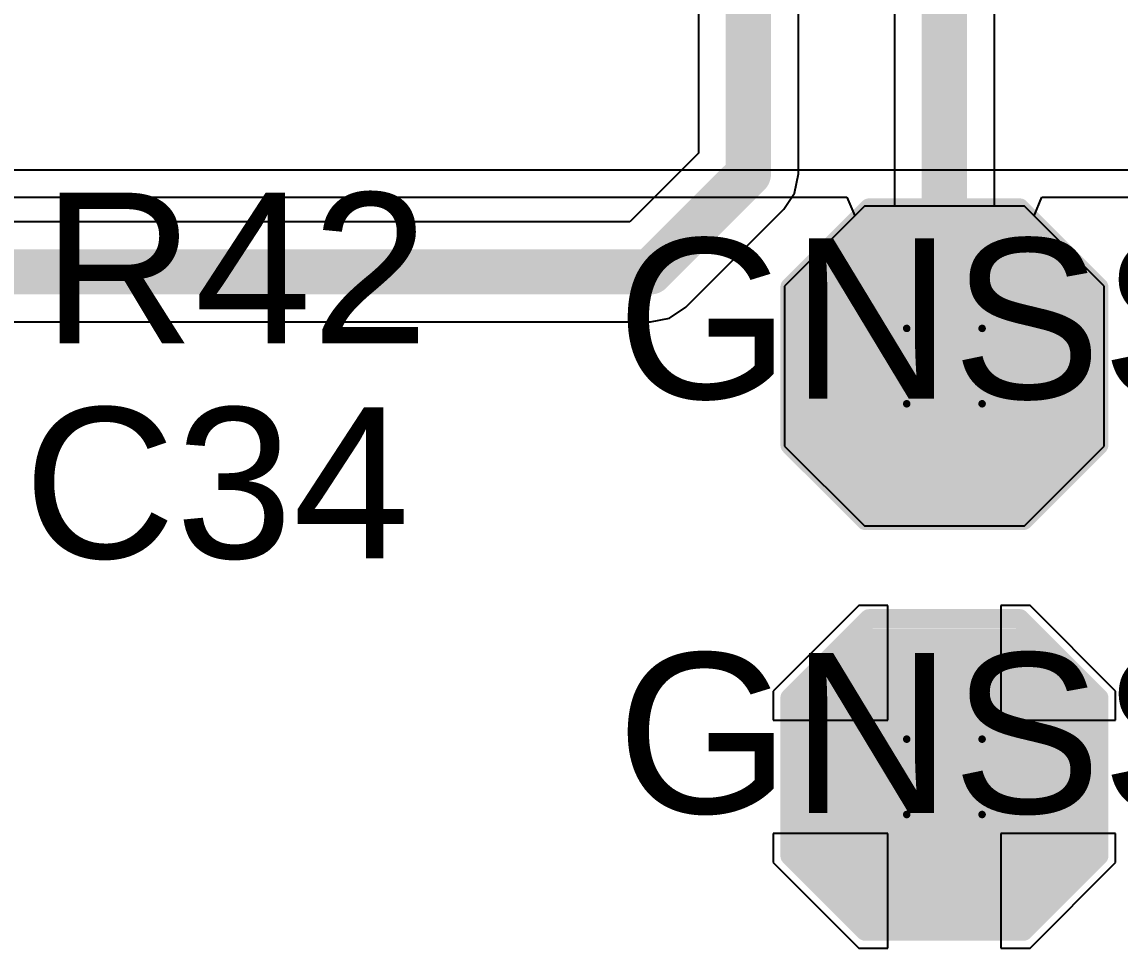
# Model space of a CAD drawing. Header units: inches. Extents: x -0.1 to 17.9, y -0.8 to 4.8.
# Drawn here: x 0.3523 to 0.6436, y 0.4696 to 0.7153 of the extents above; entities that cross this region are included whole.
import ezdxf

# ---------------------------------------------------------------- set-up
doc = ezdxf.new("R2010")
doc.units = ezdxf.units.IN
doc.header["$MEASUREMENT"] = 0
for name, color, linetype in [('Bottom Layer 1', 5, 'Continuous'), ('Bottom Solder', 6, 'Continuous'), ('Drill Drawing', 1, 'Continuous'), ('GND+Signal', 16, 'Continuous'), ('Multi-Layer', 9, 'Continuous'), ('Pad Holes', 156, 'Continuous'), ('PWR+Signal', 76, 'Continuous'), ('Top 3D Body', 56, 'Continuous'), ('Top Layer 1', 1, 'Continuous'), ('Top Overlay', 2, 'Continuous'), ('Top Solder', 216, 'Continuous')]:
    doc.layers.add(name, color=color, linetype=linetype)
doc.styles.add('Arial', font='', dxfattribs={"height": 0.2})
doc.styles.get('Arial').set_extended_font_data('Arial')

# ---------------------------------------------------------------- blocks, each defined once
blk = doc.blocks.new('T____P______TH_1_8___H_________0_92___176')
at = {"layer": 'Bottom Layer 1'}
blk.add_hatch(color=5, dxfattribs=at).paths.add_polyline_path([(0.01772, 0.03543), (-0.01772, 0.03543), (-0.03543, 0.01772), (-0.03543, -0.01772), (-0.01772, -0.03543), (0.01772, -0.03543), (0.03543, -0.01772), (0.03543, 0.01772)])
at = {"layer": 'Bottom Solder'}
blk.add_hatch(color=6, dxfattribs=at).paths.add_polyline_path([(0.01972, 0.03943), (-0.01972, 0.03943), (-0.03943, 0.01972), (-0.03943, -0.01972), (-0.01972, -0.03943), (0.01972, -0.03943), (0.03943, -0.01972), (0.03943, 0.01972)])
at = {"layer": 'GND+Signal'}
blk.add_hatch(color=16, dxfattribs=at).paths.add_polyline_path([(0.01772, 0.03543), (-0.01772, 0.03543), (-0.03543, 0.01772), (-0.03543, -0.01772), (-0.01772, -0.03543), (0.01772, -0.03543), (0.03543, -0.01772), (0.03543, 0.01772)])
at = {"layer": 'Multi-Layer'}
blk.add_hatch(color=9, dxfattribs=at).paths.add_polyline_path([(0.01772, 0.03543), (-0.01772, 0.03543), (-0.03543, 0.01772), (-0.03543, -0.01772), (-0.01772, -0.03543), (0.01772, -0.03543), (0.03543, -0.01772), (0.03543, 0.01772)])
at = {"layer": 'Pad Holes'}
h = blk.add_hatch(color=7, dxfattribs=at)
edge = h.paths.add_edge_path()
edge.add_arc((0, 0), 0.01811, 0, 360)
at = {"layer": 'PWR+Signal'}
blk.add_hatch(color=76, dxfattribs=at).paths.add_polyline_path([(0.01772, 0.03543), (-0.01772, 0.03543), (-0.03543, 0.01772), (-0.03543, -0.01772), (-0.01772, -0.03543), (0.01772, -0.03543), (0.03543, -0.01772), (0.03543, 0.01772)])
at = {"layer": 'Top Layer 1'}
blk.add_hatch(color=1, dxfattribs=at).paths.add_polyline_path([(0.01772, 0.03543), (-0.01772, 0.03543), (-0.03543, 0.01772), (-0.03543, -0.01772), (-0.01772, -0.03543), (0.01772, -0.03543), (0.03543, -0.01772), (0.03543, 0.01772)])
at = {"layer": 'Top Solder'}
blk.add_hatch(color=216, dxfattribs=at).paths.add_polyline_path([(0.01972, 0.03943), (-0.01972, 0.03943), (-0.03943, 0.01972), (-0.03943, -0.01972), (-0.01972, -0.03943), (0.01972, -0.03943), (0.03943, -0.01972), (0.03943, 0.01972)])
at = {"layer": 'Top Overlay'}
for points in [[(-0.041, 0.021, 0.005, 0.005, 0), (-0.02, 0.042, 0.005, 0.005, 0)], [(-0.02, 0.042, 0.005, 0.005, 0), (0.02, 0.042, 0.005, 0.005, 0)], [(0.02, 0.042, 0.005, 0.005, 0), (0.041, 0.021, 0.005, 0.005, 0)], [(-0.041, -0.021, 0.005, 0.005, 0), (-0.041, 0.021, 0.005, 0.005, 0)], [(0.041, -0.021, 0.005, 0.005, 0), (0.041, 0.021, 0.005, 0.005, 0)], [(-0.041, -0.021, 0.005, 0.005, 0), (-0.021, -0.041, 0.005, 0.005, 0)], [(0.021, -0.041, 0.005, 0.005, 0), (0.041, -0.021, 0.005, 0.005, 0)], [(-0.02, -0.041, 0.005, 0.005, 0), (0.021, -0.041, 0.005, 0.005, 0)]]:
    blk.add_lwpolyline(points, format="xyseb", dxfattribs=at)
for points in [[(-0.02125, 0.042, 0.0025, 0.0025, 1), (-0.01875, 0.042, 0.0025, 0.0025, 1)], [(-0.02125, 0.042, 0.0025, 0.0025, 1), (-0.01875, 0.042, 0.0025, 0.0025, 1)], [(0.01875, 0.042, 0.0025, 0.0025, 1), (0.02125, 0.042, 0.0025, 0.0025, 1)], [(0.01875, 0.042, 0.0025, 0.0025, 1), (0.02125, 0.042, 0.0025, 0.0025, 1)], [(-0.04225, 0.021, 0.0025, 0.0025, 1), (-0.03975, 0.021, 0.0025, 0.0025, 1)], [(-0.04225, 0.021, 0.0025, 0.0025, 1), (-0.03975, 0.021, 0.0025, 0.0025, 1)], [(0.03975, 0.021, 0.0025, 0.0025, 1), (0.04225, 0.021, 0.0025, 0.0025, 1)], [(0.03975, 0.021, 0.0025, 0.0025, 1), (0.04225, 0.021, 0.0025, 0.0025, 1)], [(-0.04225, -0.021, 0.0025, 0.0025, 1), (-0.03975, -0.021, 0.0025, 0.0025, 1)], [(-0.04225, -0.021, 0.0025, 0.0025, 1), (-0.03975, -0.021, 0.0025, 0.0025, 1)], [(0.03975, -0.021, 0.0025, 0.0025, 1), (0.04225, -0.021, 0.0025, 0.0025, 1)], [(0.03975, -0.021, 0.0025, 0.0025, 1), (0.04225, -0.021, 0.0025, 0.0025, 1)], [(-0.02225, -0.041, 0.0025, 0.0025, 1), (-0.01975, -0.041, 0.0025, 0.0025, 1)], [(-0.02125, -0.041, 0.0025, 0.0025, 1), (-0.01875, -0.041, 0.0025, 0.0025, 1)], [(0.01975, -0.041, 0.0025, 0.0025, 1), (0.02225, -0.041, 0.0025, 0.0025, 1)], [(0.01975, -0.041, 0.0025, 0.0025, 1), (0.02225, -0.041, 0.0025, 0.0025, 1)]]:
    blk.add_lwpolyline(points, format="xyseb", close=True, dxfattribs=at)
blk = doc.blocks.new('T____P______TH_1_8___H_________0_92___177')
at = {"layer": 'Bottom Layer 1'}
blk.add_hatch(color=5, dxfattribs=at).paths.add_polyline_path([(0.01772, 0.03543), (-0.01772, 0.03543), (-0.03543, 0.01772), (-0.03543, -0.01772), (-0.01772, -0.03543), (0.01772, -0.03543), (0.03543, -0.01772), (0.03543, 0.01772)])
at = {"layer": 'Bottom Solder'}
blk.add_hatch(color=6, dxfattribs=at).paths.add_polyline_path([(0.01972, 0.03943), (-0.01972, 0.03943), (-0.03943, 0.01972), (-0.03943, -0.01972), (-0.01972, -0.03943), (0.01972, -0.03943), (0.03943, -0.01972), (0.03943, 0.01972)])
at = {"layer": 'GND+Signal'}
blk.add_hatch(color=16, dxfattribs=at).paths.add_polyline_path([(0.01772, 0.03543), (-0.01772, 0.03543), (-0.03543, 0.01772), (-0.03543, -0.01772), (-0.01772, -0.03543), (0.01772, -0.03543), (0.03543, -0.01772), (0.03543, 0.01772)])
at = {"layer": 'Multi-Layer'}
blk.add_hatch(color=9, dxfattribs=at).paths.add_polyline_path([(0.01772, 0.03543), (-0.01772, 0.03543), (-0.03543, 0.01772), (-0.03543, -0.01772), (-0.01772, -0.03543), (0.01772, -0.03543), (0.03543, -0.01772), (0.03543, 0.01772)])
at = {"layer": 'Pad Holes'}
h = blk.add_hatch(color=7, dxfattribs=at)
edge = h.paths.add_edge_path()
edge.add_arc((0, 0), 0.01811, 0, 360)
at = {"layer": 'PWR+Signal'}
blk.add_hatch(color=76, dxfattribs=at).paths.add_polyline_path([(0.01772, 0.03543), (-0.01772, 0.03543), (-0.03543, 0.01772), (-0.03543, -0.01772), (-0.01772, -0.03543), (0.01772, -0.03543), (0.03543, -0.01772), (0.03543, 0.01772)])
at = {"layer": 'Top Layer 1'}
blk.add_hatch(color=1, dxfattribs=at).paths.add_polyline_path([(0.01772, 0.03543), (-0.01772, 0.03543), (-0.03543, 0.01772), (-0.03543, -0.01772), (-0.01772, -0.03543), (0.01772, -0.03543), (0.03543, -0.01772), (0.03543, 0.01772)])
at = {"layer": 'Top Solder'}
blk.add_hatch(color=216, dxfattribs=at).paths.add_polyline_path([(0.01972, 0.03943), (-0.01972, 0.03943), (-0.03943, 0.01972), (-0.03943, -0.01972), (-0.01972, -0.03943), (0.01972, -0.03943), (0.03943, -0.01972), (0.03943, 0.01972)])
at = {"layer": 'Top Overlay'}
for points in [[(-0.041, 0.021, 0.005, 0.005, 0), (-0.02, 0.042, 0.005, 0.005, 0)], [(-0.02, 0.042, 0.005, 0.005, 0), (0.02, 0.042, 0.005, 0.005, 0)], [(0.02, 0.042, 0.005, 0.005, 0), (0.041, 0.021, 0.005, 0.005, 0)], [(-0.041, -0.021, 0.005, 0.005, 0), (-0.041, 0.021, 0.005, 0.005, 0)], [(0.041, -0.021, 0.005, 0.005, 0), (0.041, 0.021, 0.005, 0.005, 0)], [(-0.041, -0.021, 0.005, 0.005, 0), (-0.021, -0.041, 0.005, 0.005, 0)], [(0.021, -0.041, 0.005, 0.005, 0), (0.041, -0.021, 0.005, 0.005, 0)], [(-0.02, -0.041, 0.005, 0.005, 0), (0.021, -0.041, 0.005, 0.005, 0)]]:
    blk.add_lwpolyline(points, format="xyseb", dxfattribs=at)
for points in [[(-0.02125, 0.042, 0.0025, 0.0025, 1), (-0.01875, 0.042, 0.0025, 0.0025, 1)], [(-0.02125, 0.042, 0.0025, 0.0025, 1), (-0.01875, 0.042, 0.0025, 0.0025, 1)], [(0.01875, 0.042, 0.0025, 0.0025, 1), (0.02125, 0.042, 0.0025, 0.0025, 1)], [(0.01875, 0.042, 0.0025, 0.0025, 1), (0.02125, 0.042, 0.0025, 0.0025, 1)], [(-0.04225, 0.021, 0.0025, 0.0025, 1), (-0.03975, 0.021, 0.0025, 0.0025, 1)], [(-0.04225, 0.021, 0.0025, 0.0025, 1), (-0.03975, 0.021, 0.0025, 0.0025, 1)], [(0.03975, 0.021, 0.0025, 0.0025, 1), (0.04225, 0.021, 0.0025, 0.0025, 1)], [(0.03975, 0.021, 0.0025, 0.0025, 1), (0.04225, 0.021, 0.0025, 0.0025, 1)], [(-0.04225, -0.021, 0.0025, 0.0025, 1), (-0.03975, -0.021, 0.0025, 0.0025, 1)], [(-0.04225, -0.021, 0.0025, 0.0025, 1), (-0.03975, -0.021, 0.0025, 0.0025, 1)], [(0.03975, -0.021, 0.0025, 0.0025, 1), (0.04225, -0.021, 0.0025, 0.0025, 1)], [(0.03975, -0.021, 0.0025, 0.0025, 1), (0.04225, -0.021, 0.0025, 0.0025, 1)], [(-0.02225, -0.041, 0.0025, 0.0025, 1), (-0.01975, -0.041, 0.0025, 0.0025, 1)], [(-0.02125, -0.041, 0.0025, 0.0025, 1), (-0.01875, -0.041, 0.0025, 0.0025, 1)], [(0.01975, -0.041, 0.0025, 0.0025, 1), (0.02225, -0.041, 0.0025, 0.0025, 1)], [(0.01975, -0.041, 0.0025, 0.0025, 1), (0.02225, -0.041, 0.0025, 0.0025, 1)]]:
    blk.add_lwpolyline(points, format="xyseb", close=True, dxfattribs=at)

msp = doc.modelspace()

# ---------------------------------------------------------------- linework, layer by layer
at = {"layer": 'Bottom Layer 1'}
for p, q in [((0.57578, 0.66643), (0.55457, 0.64522)), ((0.61822, 0.66643), (0.57578, 0.66643)), ((0.63943, 0.64522), (0.61822, 0.66643)), ((0.55457, 0.64522), (0.55457, 0.60278)), ((0.63943, 0.60278), (0.63943, 0.64522)), ((0.55457, 0.60278), (0.57578, 0.58157)), ((0.61822, 0.58157), (0.63943, 0.60278)), ((0.57578, 0.58157), (0.61822, 0.58157)), ((0.57428, 0.56043), (0.55157, 0.53772)), ((0.582, 0.56043), (0.57428, 0.56043)), ((0.582, 0.53), (0.582, 0.56043)), ((0.61972, 0.56043), (0.612, 0.56043)), ((0.612, 0.56043), (0.612, 0.53)), ((0.64243, 0.53772), (0.61972, 0.56043)), ((0.55157, 0.53772), (0.55157, 0.53)), ((0.64243, 0.53), (0.64243, 0.53772)), ((0.55157, 0.53), (0.582, 0.53)), ((0.612, 0.53), (0.64243, 0.53)), ((0.582, 0.5), (0.55157, 0.5)), ((0.55157, 0.5), (0.55157, 0.49228)), ((0.582, 0.46957), (0.582, 0.5)), ((0.64243, 0.5), (0.612, 0.5)), ((0.612, 0.5), (0.612, 0.46957)), ((0.64243, 0.49228), (0.64243, 0.5)), ((0.55157, 0.49228), (0.57428, 0.46957)), ((0.61972, 0.46957), (0.64243, 0.49228)), ((0.57428, 0.46957), (0.582, 0.46957)), ((0.612, 0.46957), (0.61972, 0.46957))]:
    msp.add_line(p, q, dxfattribs=at)
at = {"layer": 'Drill Drawing'}
for points in [[(0.587, 0.634, 0.002, 0.002, 0), (0.607, 0.634, 0.002, 0.002, 0)], [(0.587, 0.614, 0.002, 0.002, 0), (0.587, 0.634, 0.002, 0.002, 0)], [(0.607, 0.614, 0.002, 0.002, 0), (0.607, 0.634, 0.002, 0.002, 0)], [(0.587, 0.614, 0.002, 0.002, 0), (0.607, 0.614, 0.002, 0.002, 0)], [(0.587, 0.525, 0.002, 0.002, 0), (0.607, 0.525, 0.002, 0.002, 0)], [(0.587, 0.505, 0.002, 0.002, 0), (0.587, 0.525, 0.002, 0.002, 0)], [(0.607, 0.505, 0.002, 0.002, 0), (0.607, 0.525, 0.002, 0.002, 0)], [(0.587, 0.505, 0.002, 0.002, 0), (0.607, 0.505, 0.002, 0.002, 0)]]:
    msp.add_lwpolyline(points, format="xyseb", dxfattribs=at)
for points in [[(0.5865, 0.634, 0.001, 0.001, 1), (0.5875, 0.634, 0.001, 0.001, 1)], [(0.5865, 0.634, 0.001, 0.001, 1), (0.5875, 0.634, 0.001, 0.001, 1)], [(0.6065, 0.634, 0.001, 0.001, 1), (0.6075, 0.634, 0.001, 0.001, 1)], [(0.6065, 0.634, 0.001, 0.001, 1), (0.6075, 0.634, 0.001, 0.001, 1)], [(0.5865, 0.614, 0.001, 0.001, 1), (0.5875, 0.614, 0.001, 0.001, 1)], [(0.5865, 0.614, 0.001, 0.001, 1), (0.5875, 0.614, 0.001, 0.001, 1)], [(0.6065, 0.614, 0.001, 0.001, 1), (0.6075, 0.614, 0.001, 0.001, 1)], [(0.6065, 0.614, 0.001, 0.001, 1), (0.6075, 0.614, 0.001, 0.001, 1)], [(0.5865, 0.525, 0.001, 0.001, 1), (0.5875, 0.525, 0.001, 0.001, 1)], [(0.5865, 0.525, 0.001, 0.001, 1), (0.5875, 0.525, 0.001, 0.001, 1)], [(0.6065, 0.525, 0.001, 0.001, 1), (0.6075, 0.525, 0.001, 0.001, 1)], [(0.6065, 0.525, 0.001, 0.001, 1), (0.6075, 0.525, 0.001, 0.001, 1)], [(0.5865, 0.505, 0.001, 0.001, 1), (0.5875, 0.505, 0.001, 0.001, 1)], [(0.5865, 0.505, 0.001, 0.001, 1), (0.5875, 0.505, 0.001, 0.001, 1)], [(0.6065, 0.505, 0.001, 0.001, 1), (0.6075, 0.505, 0.001, 0.001, 1)], [(0.6065, 0.505, 0.001, 0.001, 1), (0.6075, 0.505, 0.001, 0.001, 1)]]:
    msp.add_lwpolyline(points, format="xyseb", close=True, dxfattribs=at)
at = {"layer": 'GND+Signal'}
for p, q in [((0.57578, 0.66643), (0.55457, 0.64522)), ((0.61822, 0.66643), (0.57578, 0.66643)), ((0.63943, 0.64522), (0.61822, 0.66643)), ((0.55457, 0.64522), (0.55457, 0.60278)), ((0.63943, 0.60278), (0.63943, 0.64522)), ((0.55457, 0.60278), (0.57578, 0.58157)), ((0.61822, 0.58157), (0.63943, 0.60278)), ((0.57578, 0.58157), (0.61822, 0.58157)), ((0.57428, 0.56043), (0.55157, 0.53772)), ((0.582, 0.56043), (0.57428, 0.56043)), ((0.582, 0.53), (0.582, 0.56043)), ((0.61972, 0.56043), (0.612, 0.56043)), ((0.612, 0.56043), (0.612, 0.53)), ((0.64243, 0.53772), (0.61972, 0.56043)), ((0.55157, 0.53772), (0.55157, 0.53)), ((0.64243, 0.53), (0.64243, 0.53772)), ((0.55157, 0.53), (0.582, 0.53)), ((0.612, 0.53), (0.64243, 0.53)), ((0.582, 0.5), (0.55157, 0.5)), ((0.55157, 0.5), (0.55157, 0.49228)), ((0.582, 0.46957), (0.582, 0.5)), ((0.64243, 0.5), (0.612, 0.5)), ((0.612, 0.5), (0.612, 0.46957)), ((0.64243, 0.49228), (0.64243, 0.5)), ((0.55157, 0.49228), (0.57428, 0.46957)), ((0.61972, 0.46957), (0.64243, 0.49228)), ((0.57428, 0.46957), (0.582, 0.46957)), ((0.612, 0.46957), (0.61972, 0.46957))]:
    msp.add_line(p, q, dxfattribs=at)
at = {"layer": 'PWR+Signal'}
for p, q in [((3.556, 0.676), (0.249, 0.676)), ((0.249, 0.66886), (0.57114, 0.66886)), ((0.57114, 0.66886), (0.57321, 0.66386)), ((0.62079, 0.66386), (0.62286, 0.66886)), ((0.62286, 0.66886), (3.556, 0.66886)), ((0.57321, 0.66386), (0.55457, 0.64522)), ((0.63943, 0.64522), (0.62079, 0.66386)), ((0.55457, 0.64522), (0.55457, 0.60278)), ((0.63943, 0.60278), (0.63943, 0.64522)), ((0.55457, 0.60278), (0.57578, 0.58157)), ((0.61822, 0.58157), (0.63943, 0.60278)), ((0.57578, 0.58157), (0.61822, 0.58157)), ((0.57428, 0.56043), (0.55157, 0.53772)), ((0.582, 0.56043), (0.57428, 0.56043)), ((0.582, 0.53), (0.582, 0.56043)), ((0.61972, 0.56043), (0.612, 0.56043)), ((0.612, 0.56043), (0.612, 0.53)), ((0.64243, 0.53772), (0.61972, 0.56043)), ((0.55157, 0.53772), (0.55157, 0.53)), ((0.64243, 0.53), (0.64243, 0.53772)), ((0.55157, 0.53), (0.582, 0.53)), ((0.612, 0.53), (0.64243, 0.53)), ((0.582, 0.5), (0.55157, 0.5)), ((0.55157, 0.5), (0.55157, 0.49228)), ((0.582, 0.46957), (0.582, 0.5)), ((0.64243, 0.5), (0.612, 0.5)), ((0.612, 0.5), (0.612, 0.46957)), ((0.64243, 0.49228), (0.64243, 0.5)), ((0.55157, 0.49228), (0.57428, 0.46957)), ((0.61972, 0.46957), (0.64243, 0.49228)), ((0.57428, 0.46957), (0.582, 0.46957)), ((0.612, 0.46957), (0.61972, 0.46957))]:
    msp.add_line(p, q, dxfattribs=at)
at = {"layer": 'Top Layer 1'}
for p, q in [((0.61025, 0.66643), (0.61025, 1.208)), ((0.58375, 1.20251), (0.58375, 0.66643)), ((0.55825, 0.675), (0.55825, 0.95)), ((0.53175, 0.94451), (0.53175, 0.68049)), ((0.53175, 0.68049), (0.51351, 0.66225)), ((0.55725, 0.66993), (0.55825, 0.675)), ((0.55825, 0.675), (0.55825, 0.675)), ((0.55437, 0.66563), (0.55725, 0.66993)), ((0.52837, 0.63963), (0.55437, 0.66563)), ((0.57578, 0.66643), (0.55457, 0.64522)), ((0.58375, 0.66643), (0.57578, 0.66643)), ((0.61822, 0.66643), (0.61025, 0.66643)), ((0.63943, 0.64522), (0.61822, 0.66643)), ((0.51351, 0.66225), (0.3445, 0.66225)), ((0.55457, 0.64522), (0.55457, 0.60278)), ((0.63943, 0.60278), (0.63943, 0.64522)), ((0.52407, 0.63675), (0.52837, 0.63963)), ((0.3445, 0.63575), (0.519, 0.63575)), ((0.519, 0.63575), (0.52407, 0.63675)), ((0.55457, 0.60278), (0.57578, 0.58157)), ((0.61822, 0.58157), (0.63943, 0.60278)), ((0.57578, 0.58157), (0.61822, 0.58157)), ((0.57428, 0.56043), (0.55157, 0.53772)), ((0.582, 0.56043), (0.57428, 0.56043)), ((0.582, 0.53), (0.582, 0.56043)), ((0.61972, 0.56043), (0.612, 0.56043)), ((0.612, 0.56043), (0.612, 0.53)), ((0.64243, 0.53772), (0.61972, 0.56043)), ((0.55157, 0.53772), (0.55157, 0.53)), ((0.64243, 0.53), (0.64243, 0.53772)), ((0.55157, 0.53), (0.582, 0.53)), ((0.612, 0.53), (0.64243, 0.53)), ((0.582, 0.5), (0.55157, 0.5)), ((0.55157, 0.5), (0.55157, 0.49228)), ((0.582, 0.46957), (0.582, 0.5)), ((0.64243, 0.5), (0.612, 0.5)), ((0.612, 0.5), (0.612, 0.46957)), ((0.64243, 0.49228), (0.64243, 0.5)), ((0.55157, 0.49228), (0.57428, 0.46957)), ((0.61972, 0.46957), (0.64243, 0.49228)), ((0.57428, 0.46957), (0.582, 0.46957)), ((0.612, 0.46957), (0.61972, 0.46957))]:
    msp.add_line(p, q, dxfattribs=at)
for points in [[(0.597, 0.624, 0.012, 0.012, 0), (0.597, 1.208, 0.012, 0.012, 0)], [(0.545, 0.675, 0.012, 0.012, 0), (0.545, 0.95, 0.012, 0.012, 0)], [(0.519, 0.649, 0.012, 0.012, 0), (0.545, 0.675, 0.012, 0.012, 0)], [(0.3285, 0.649, 0.012, 0.012, 0), (0.519, 0.649, 0.012, 0.012, 0)]]:
    msp.add_lwpolyline(points, format="xyseb", dxfattribs=at)
for points in [[(0.542, 0.675, 0.006, 0.006, 1), (0.548, 0.675, 0.006, 0.006, 1)], [(0.542, 0.675, 0.006, 0.006, 1), (0.548, 0.675, 0.006, 0.006, 1)], [(0.516, 0.649, 0.006, 0.006, 1), (0.522, 0.649, 0.006, 0.006, 1)], [(0.516, 0.649, 0.006, 0.006, 1), (0.522, 0.649, 0.006, 0.006, 1)], [(0.594, 0.624, 0.006, 0.006, 1), (0.6, 0.624, 0.006, 0.006, 1)]]:
    msp.add_lwpolyline(points, format="xyseb", close=True, dxfattribs=at)

# ---------------------------------------------------------------- block references
for name, p in [('T____P______TH_1_8___H_________0_92___177', (0.597, 0.624)), ('T____P______TH_1_8___H_________0_92___176', (0.597, 0.515))]:
    msp.add_blockref(name, p)

# ---------------------------------------------------------------- texts
at = {"layer": 'Top 3D Body', "style": 'Arial'}
for s, p in [('GNSSINT', (0.51, 0.61536)), ('GNSSGND', (0.51, 0.50536))]:
    msp.add_text(s, height=0.0425, dxfattribs=at).set_placement(p)
at = {"layer": 'Top Overlay', "style": 'Arial'}
for s, p in [('R42', (0.35768, 0.63001)), ('C34', (0.35268, 0.57301))]:
    msp.add_text(s, height=0.04, dxfattribs=at).set_placement(p)

doc.saveas('drawing.dxf')
